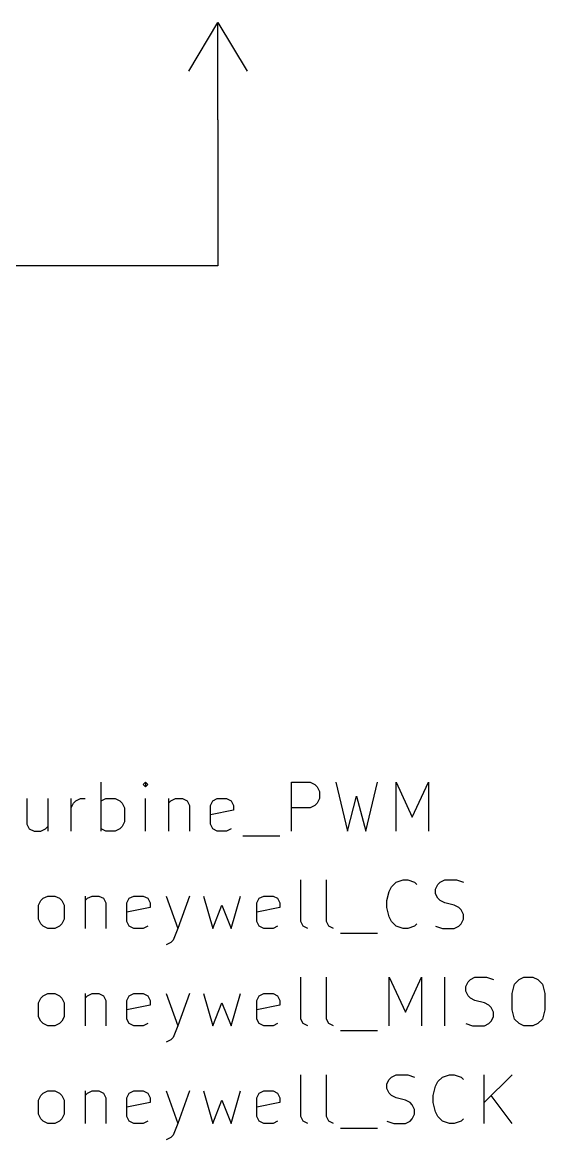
# Model space of a CAD drawing. Header units: inches. Extents: x 0.39 to 7.87, y -5.43 to -0.39.
# Drawn here: x 2.749 to 3.285, y -2.796 to -1.65 of the extents above; entities that cross this region are included whole.
import ezdxf

# ---------------------------------------------------------------- set-up
doc = ezdxf.new("R2010")
doc.units = ezdxf.units.IN
doc.header["$MEASUREMENT"] = 0
for name, color, linetype in [('LIGHTGREEN', 92, 'CONTINUOUS'), ('RED', 14, 'CONTINUOUS'), ('REDSIX', 19, 'CONTINUOUS')]:
    doc.layers.add(name, color=color, linetype=linetype)

msp = doc.modelspace()

# ---------------------------------------------------------------- linework, layer by layer
at = {"layer": 'LIGHTGREEN', "linetype": 'CONTINUOUS'}
for p, q in [((2.95, -1.75), (2.95, -1.9)), ((2.95, -1.9), (2.65, -1.9))]:
    msp.add_line(p, q, dxfattribs=at)
at = {"layer": 'RED', "linetype": 'CONTINUOUS'}
for p, q in [((2.92, -1.7), (2.95, -1.65)), ((2.95, -1.65), (2.98, -1.7)), ((2.95, -1.75), (2.95, -1.65))]:
    msp.add_line(p, q, dxfattribs=at)
at = {"layer": 'REDSIX', "linetype": 'CONTINUOUS'}
for p, q in [((2.8303, -2.4798), (2.8303, -2.4298)), ((2.8755, -2.4298), (2.8732, -2.4322)), ((2.8779, -2.4322), (2.8755, -2.4298)), ((2.8755, -2.4298), (2.8755, -2.4346)), ((3.0255, -2.4798), (3.0255, -2.4298)), ((3.0255, -2.4298), (3.0446, -2.4298)), ((3.0446, -2.4298), (3.0493, -2.4322)), ((3.0708, -2.4298), (3.0827, -2.4798)), ((3.1017, -2.4798), (3.1136, -2.4298)), ((3.1327, -2.4798), (3.1327, -2.4298)), ((3.1327, -2.4298), (3.1493, -2.4655)), ((3.1493, -2.4655), (3.166, -2.4298)), ((3.166, -2.4298), (3.166, -2.4798)), ((2.8732, -2.4322), (2.8755, -2.4346)), ((2.8755, -2.4346), (2.8779, -2.4322)), ((3.0493, -2.4322), (3.0517, -2.4346)), ((3.0517, -2.4346), (3.0541, -2.4393)), ((3.0541, -2.4393), (3.0541, -2.4465)), ((2.7541, -2.4465), (2.7541, -2.4727)), ((2.7755, -2.4465), (2.7755, -2.4798)), ((2.7993, -2.4798), (2.7993, -2.4465)), ((2.7993, -2.456), (2.8017, -2.4512)), ((2.8017, -2.4512), (2.8041, -2.4488)), ((2.8041, -2.4488), (2.8089, -2.4465)), ((2.8089, -2.4465), (2.8136, -2.4465)), ((2.8303, -2.4488), (2.8351, -2.4465)), ((2.8351, -2.4465), (2.8446, -2.4465)), ((2.8446, -2.4465), (2.8493, -2.4488)), ((2.8493, -2.4488), (2.8517, -2.4512)), ((2.8517, -2.4512), (2.8541, -2.456)), ((2.8755, -2.4798), (2.8755, -2.4465)), ((2.8993, -2.4465), (2.8993, -2.4798)), ((2.8993, -2.4512), (2.9017, -2.4488)), ((2.9017, -2.4488), (2.9065, -2.4465)), ((2.9065, -2.4465), (2.9136, -2.4465)), ((2.9136, -2.4465), (2.9184, -2.4488)), ((2.9184, -2.4488), (2.9208, -2.4536)), ((2.9422, -2.4536), (2.9446, -2.4488)), ((2.9446, -2.4488), (2.9493, -2.4465)), ((2.9493, -2.4465), (2.9589, -2.4465)), ((2.9589, -2.4465), (2.9636, -2.4488)), ((2.9636, -2.4488), (2.966, -2.4536)), ((3.0517, -2.4512), (3.0493, -2.4536)), ((3.0541, -2.4465), (3.0517, -2.4512)), ((3.0827, -2.4798), (3.0922, -2.4441)), ((3.0922, -2.4441), (3.1017, -2.4798)), ((2.8541, -2.456), (2.8541, -2.4703)), ((2.9208, -2.4536), (2.9208, -2.4798)), ((2.9422, -2.4727), (2.9422, -2.4536)), ((2.966, -2.4584), (2.9422, -2.4631)), ((2.966, -2.4536), (2.966, -2.4584)), ((3.0446, -2.456), (3.0255, -2.456)), ((3.0493, -2.4536), (3.0446, -2.456)), ((2.7541, -2.4727), (2.7565, -2.4774)), ((2.7732, -2.4774), (2.7755, -2.475)), ((2.8517, -2.475), (2.8493, -2.4774)), ((2.8541, -2.4703), (2.8517, -2.475)), ((2.9446, -2.4774), (2.9422, -2.4727)), ((2.7565, -2.4774), (2.7613, -2.4798)), ((2.7613, -2.4798), (2.7684, -2.4798)), ((2.7684, -2.4798), (2.7732, -2.4774)), ((2.8351, -2.4798), (2.8303, -2.4774)), ((2.8446, -2.4798), (2.8351, -2.4798)), ((2.8493, -2.4774), (2.8446, -2.4798)), ((2.9493, -2.4798), (2.9446, -2.4774)), ((2.9589, -2.4798), (2.9493, -2.4798)), ((2.9636, -2.4774), (2.9589, -2.4798)), ((2.9755, -2.4846), (3.0136, -2.4846)), ((3.0351, -2.5727), (3.0351, -2.5298)), ((3.0612, -2.5727), (3.0612, -2.5298)), ((3.1279, -2.5369), (3.1327, -2.5322)), ((3.1327, -2.5322), (3.1398, -2.5298)), ((3.1398, -2.5298), (3.1446, -2.5298)), ((3.1446, -2.5298), (3.1517, -2.5322)), ((3.1517, -2.5322), (3.1541, -2.5346)), ((3.1755, -2.5346), (3.1779, -2.5322)), ((3.1779, -2.5322), (3.1827, -2.5298)), ((3.1827, -2.5298), (3.1946, -2.5298)), ((3.1946, -2.5298), (3.2017, -2.5322)), ((3.1232, -2.5512), (3.1255, -2.5417)), ((3.1255, -2.5417), (3.1279, -2.5369)), ((3.1732, -2.5393), (3.1755, -2.5346)), ((3.1732, -2.5441), (3.1732, -2.5393)), ((3.1755, -2.5488), (3.1732, -2.5441)), ((2.766, -2.556), (2.7684, -2.5512)), ((2.766, -2.5703), (2.766, -2.556)), ((2.7684, -2.5512), (2.7708, -2.5488)), ((2.7708, -2.5488), (2.7755, -2.5465)), ((2.7755, -2.5465), (2.7827, -2.5465)), ((2.7827, -2.5465), (2.7874, -2.5488)), ((2.7874, -2.5488), (2.7898, -2.5512)), ((2.7898, -2.5512), (2.7922, -2.556)), ((2.7922, -2.556), (2.7922, -2.5703)), ((2.8136, -2.5465), (2.8136, -2.5798)), ((2.8136, -2.5512), (2.816, -2.5488)), ((2.816, -2.5488), (2.8208, -2.5465)), ((2.8208, -2.5465), (2.8279, -2.5465)), ((2.8279, -2.5465), (2.8327, -2.5488)), ((2.8327, -2.5488), (2.8351, -2.5536)), ((2.8351, -2.5536), (2.8351, -2.5798)), ((2.8565, -2.5536), (2.8589, -2.5488)), ((2.8565, -2.5727), (2.8565, -2.5536)), ((2.8589, -2.5488), (2.8636, -2.5465)), ((2.8636, -2.5465), (2.8732, -2.5465)), ((2.8732, -2.5465), (2.8779, -2.5488)), ((2.8779, -2.5488), (2.8803, -2.5536)), ((2.8803, -2.5536), (2.8803, -2.5584)), ((2.897, -2.5465), (2.9089, -2.5798)), ((2.9208, -2.5465), (2.9089, -2.5798)), ((2.9351, -2.5465), (2.9446, -2.5798)), ((2.9446, -2.5798), (2.9541, -2.556)), ((2.9541, -2.556), (2.9636, -2.5798)), ((2.9636, -2.5798), (2.9732, -2.5465)), ((2.9898, -2.5536), (2.9922, -2.5488)), ((2.9898, -2.5727), (2.9898, -2.5536)), ((2.9922, -2.5488), (2.997, -2.5465)), ((2.997, -2.5465), (3.0065, -2.5465)), ((3.0065, -2.5465), (3.0112, -2.5488)), ((3.0112, -2.5488), (3.0136, -2.5536)), ((3.0136, -2.5536), (3.0136, -2.5584)), ((3.1232, -2.5584), (3.1232, -2.5512)), ((3.1779, -2.5512), (3.1755, -2.5488)), ((3.1827, -2.5536), (3.1779, -2.5512)), ((3.1922, -2.556), (3.1827, -2.5536)), ((3.197, -2.5584), (3.1922, -2.556)), ((2.8803, -2.5584), (2.8565, -2.5631)), ((3.0136, -2.5584), (2.9898, -2.5631)), ((3.1255, -2.5679), (3.1232, -2.5584)), ((3.1279, -2.5727), (3.1255, -2.5679)), ((3.1993, -2.5608), (3.197, -2.5584)), ((3.2017, -2.5655), (3.1993, -2.5608)), ((3.2017, -2.5703), (3.2017, -2.5655)), ((2.7684, -2.575), (2.766, -2.5703)), ((2.7708, -2.5774), (2.7684, -2.575)), ((2.7755, -2.5798), (2.7708, -2.5774)), ((2.7874, -2.5774), (2.7827, -2.5798)), ((2.7898, -2.575), (2.7874, -2.5774)), ((2.7922, -2.5703), (2.7898, -2.575)), ((2.8589, -2.5774), (2.8565, -2.5727)), ((2.8636, -2.5798), (2.8589, -2.5774)), ((2.8779, -2.5774), (2.8732, -2.5798)), ((2.9922, -2.5774), (2.9898, -2.5727)), ((2.997, -2.5798), (2.9922, -2.5774)), ((3.0112, -2.5774), (3.0065, -2.5798)), ((3.0374, -2.5774), (3.0351, -2.5727)), ((3.0422, -2.5798), (3.0374, -2.5774)), ((3.0636, -2.5774), (3.0612, -2.5727)), ((3.0684, -2.5798), (3.0636, -2.5774)), ((3.1327, -2.5774), (3.1279, -2.5727)), ((3.1398, -2.5798), (3.1327, -2.5774)), ((3.1517, -2.5774), (3.1446, -2.5798)), ((3.1541, -2.575), (3.1517, -2.5774)), ((3.1732, -2.5774), (3.1803, -2.5798)), ((3.1922, -2.5798), (3.197, -2.5774)), ((3.197, -2.5774), (3.1993, -2.575)), ((3.1993, -2.575), (3.2017, -2.5703)), ((2.7827, -2.5798), (2.7755, -2.5798)), ((2.8732, -2.5798), (2.8636, -2.5798)), ((2.9089, -2.5798), (2.9041, -2.5917)), ((3.0065, -2.5798), (2.997, -2.5798)), ((3.0755, -2.5846), (3.1136, -2.5846)), ((3.1446, -2.5798), (3.1398, -2.5798)), ((3.1803, -2.5798), (3.1922, -2.5798)), ((2.9017, -2.5941), (2.897, -2.5965)), ((2.9041, -2.5917), (2.9017, -2.5941)), ((3.0351, -2.6727), (3.0351, -2.6298)), ((3.0612, -2.6727), (3.0612, -2.6298)), ((3.1255, -2.6798), (3.1255, -2.6298)), ((3.1255, -2.6298), (3.1422, -2.6655)), ((3.1422, -2.6655), (3.1589, -2.6298)), ((3.1589, -2.6298), (3.1589, -2.6798)), ((3.1827, -2.6798), (3.1827, -2.6298)), ((3.2041, -2.6393), (3.2065, -2.6346)), ((3.2065, -2.6346), (3.2089, -2.6322)), ((3.2089, -2.6322), (3.2136, -2.6298)), ((3.2136, -2.6298), (3.2255, -2.6298)), ((3.2255, -2.6298), (3.2327, -2.6322)), ((3.2541, -2.6369), (3.2589, -2.6322)), ((3.2589, -2.6322), (3.2636, -2.6298)), ((3.2636, -2.6298), (3.2731, -2.6298)), ((3.2731, -2.6298), (3.2779, -2.6322)), ((3.2779, -2.6322), (3.2827, -2.6369)), ((2.7708, -2.6488), (2.7755, -2.6465)), ((2.7755, -2.6465), (2.7827, -2.6465)), ((2.7827, -2.6465), (2.7874, -2.6488)), ((2.8136, -2.6465), (2.8136, -2.6798)), ((2.816, -2.6488), (2.8208, -2.6465)), ((2.8208, -2.6465), (2.8279, -2.6465)), ((2.8279, -2.6465), (2.8327, -2.6488)), ((2.8589, -2.6488), (2.8636, -2.6465)), ((2.8636, -2.6465), (2.8732, -2.6465)), ((2.8732, -2.6465), (2.8779, -2.6488)), ((2.897, -2.6465), (2.9089, -2.6798)), ((2.9208, -2.6465), (2.9089, -2.6798)), ((2.9351, -2.6465), (2.9446, -2.6798)), ((2.9636, -2.6798), (2.9732, -2.6465)), ((2.9922, -2.6488), (2.997, -2.6465)), ((2.997, -2.6465), (3.0065, -2.6465)), ((3.0065, -2.6465), (3.0112, -2.6488)), ((3.2041, -2.6441), (3.2041, -2.6393)), ((3.2065, -2.6488), (3.2041, -2.6441)), ((3.2517, -2.6465), (3.2541, -2.6369)), ((3.2517, -2.6631), (3.2517, -2.6465)), ((3.2827, -2.6369), (3.2851, -2.6465)), ((3.2851, -2.6465), (3.2851, -2.6631)), ((2.766, -2.656), (2.7684, -2.6512)), ((2.766, -2.6703), (2.766, -2.656)), ((2.7684, -2.6512), (2.7708, -2.6488)), ((2.7874, -2.6488), (2.7898, -2.6512)), ((2.7898, -2.6512), (2.7922, -2.656)), ((2.7922, -2.656), (2.7922, -2.6703)), ((2.8136, -2.6512), (2.816, -2.6488)), ((2.8327, -2.6488), (2.8351, -2.6536)), ((2.8351, -2.6536), (2.8351, -2.6798)), ((2.8565, -2.6536), (2.8589, -2.6488)), ((2.8565, -2.6727), (2.8565, -2.6536)), ((2.8803, -2.6584), (2.8565, -2.6631)), ((2.8779, -2.6488), (2.8803, -2.6536)), ((2.8803, -2.6536), (2.8803, -2.6584)), ((2.9446, -2.6798), (2.9541, -2.656)), ((2.9541, -2.656), (2.9636, -2.6798)), ((2.9898, -2.6536), (2.9922, -2.6488)), ((2.9898, -2.6727), (2.9898, -2.6536)), ((3.0136, -2.6584), (2.9898, -2.6631)), ((3.0112, -2.6488), (3.0136, -2.6536)), ((3.0136, -2.6536), (3.0136, -2.6584)), ((3.2089, -2.6512), (3.2065, -2.6488)), ((3.2136, -2.6536), (3.2089, -2.6512)), ((3.2232, -2.656), (3.2136, -2.6536)), ((3.2279, -2.6584), (3.2232, -2.656)), ((3.2303, -2.6608), (3.2279, -2.6584)), ((2.7684, -2.675), (2.766, -2.6703)), ((2.7922, -2.6703), (2.7898, -2.675)), ((3.2327, -2.6655), (3.2303, -2.6608)), ((3.2303, -2.675), (3.2327, -2.6703)), ((3.2327, -2.6703), (3.2327, -2.6655)), ((3.2541, -2.6727), (3.2517, -2.6631)), ((3.2851, -2.6631), (3.2827, -2.6727)), ((2.7708, -2.6774), (2.7684, -2.675)), ((2.7755, -2.6798), (2.7708, -2.6774)), ((2.7827, -2.6798), (2.7755, -2.6798)), ((2.7874, -2.6774), (2.7827, -2.6798)), ((2.7898, -2.675), (2.7874, -2.6774)), ((2.8589, -2.6774), (2.8565, -2.6727)), ((2.8636, -2.6798), (2.8589, -2.6774)), ((2.8732, -2.6798), (2.8636, -2.6798)), ((2.8779, -2.6774), (2.8732, -2.6798)), ((2.9089, -2.6798), (2.9041, -2.6917)), ((2.9922, -2.6774), (2.9898, -2.6727)), ((2.997, -2.6798), (2.9922, -2.6774)), ((3.0065, -2.6798), (2.997, -2.6798)), ((3.0112, -2.6774), (3.0065, -2.6798)), ((3.0374, -2.6774), (3.0351, -2.6727)), ((3.0422, -2.6798), (3.0374, -2.6774)), ((3.0636, -2.6774), (3.0612, -2.6727)), ((3.0684, -2.6798), (3.0636, -2.6774)), ((3.2041, -2.6774), (3.2112, -2.6798)), ((3.2112, -2.6798), (3.2232, -2.6798)), ((3.2232, -2.6798), (3.2279, -2.6774)), ((3.2279, -2.6774), (3.2303, -2.675)), ((3.2589, -2.6774), (3.2541, -2.6727)), ((3.2636, -2.6798), (3.2589, -2.6774)), ((3.2731, -2.6798), (3.2636, -2.6798)), ((3.2779, -2.6774), (3.2731, -2.6798)), ((3.2827, -2.6727), (3.2779, -2.6774)), ((2.9017, -2.6941), (2.897, -2.6965)), ((2.9041, -2.6917), (2.9017, -2.6941)), ((3.0755, -2.6846), (3.1136, -2.6846)), ((3.0351, -2.7727), (3.0351, -2.7298)), ((3.0612, -2.7727), (3.0612, -2.7298)), ((3.1232, -2.7393), (3.1255, -2.7346)), ((3.1232, -2.7441), (3.1232, -2.7393)), ((3.1255, -2.7346), (3.1279, -2.7322)), ((3.1279, -2.7322), (3.1327, -2.7298)), ((3.1327, -2.7298), (3.1446, -2.7298)), ((3.1446, -2.7298), (3.1517, -2.7322)), ((3.1731, -2.7417), (3.1755, -2.7369)), ((3.1755, -2.7369), (3.1803, -2.7322)), ((3.1803, -2.7322), (3.1874, -2.7298)), ((3.1874, -2.7298), (3.1922, -2.7298)), ((3.1922, -2.7298), (3.1993, -2.7322)), ((3.1993, -2.7322), (3.2017, -2.7346)), ((3.2231, -2.7798), (3.2231, -2.7298)), ((3.2517, -2.7298), (3.2231, -2.7584)), ((2.766, -2.756), (2.7684, -2.7512)), ((2.7684, -2.7512), (2.7708, -2.7488)), ((2.7708, -2.7488), (2.7755, -2.7465)), ((2.7755, -2.7465), (2.7827, -2.7465)), ((2.7827, -2.7465), (2.7874, -2.7488)), ((2.7874, -2.7488), (2.7898, -2.7512)), ((2.7898, -2.7512), (2.7922, -2.756)), ((2.8136, -2.7465), (2.8136, -2.7798)), ((2.8136, -2.7512), (2.816, -2.7488)), ((2.816, -2.7488), (2.8208, -2.7465)), ((2.8208, -2.7465), (2.8279, -2.7465)), ((2.8279, -2.7465), (2.8327, -2.7488)), ((2.8327, -2.7488), (2.8351, -2.7536)), ((2.8565, -2.7536), (2.8589, -2.7488)), ((2.8589, -2.7488), (2.8636, -2.7465)), ((2.8636, -2.7465), (2.8732, -2.7465)), ((2.8732, -2.7465), (2.8779, -2.7488)), ((2.8779, -2.7488), (2.8803, -2.7536)), ((2.897, -2.7465), (2.9089, -2.7798)), ((2.9208, -2.7465), (2.9089, -2.7798)), ((2.9351, -2.7465), (2.9446, -2.7798)), ((2.9636, -2.7798), (2.9732, -2.7465)), ((2.9898, -2.7536), (2.9922, -2.7488)), ((2.9922, -2.7488), (2.997, -2.7465)), ((2.997, -2.7465), (3.0065, -2.7465)), ((3.0065, -2.7465), (3.0112, -2.7488)), ((3.0112, -2.7488), (3.0136, -2.7536)), ((3.1255, -2.7488), (3.1232, -2.7441)), ((3.1279, -2.7512), (3.1255, -2.7488)), ((3.1327, -2.7536), (3.1279, -2.7512)), ((3.1708, -2.7512), (3.1731, -2.7417)), ((3.1708, -2.7584), (3.1708, -2.7512)), ((3.2517, -2.7798), (3.2303, -2.7512)), ((2.766, -2.7703), (2.766, -2.756)), ((2.7922, -2.756), (2.7922, -2.7703)), ((2.8351, -2.7536), (2.8351, -2.7798)), ((2.8565, -2.7727), (2.8565, -2.7536)), ((2.8803, -2.7584), (2.8565, -2.7631)), ((2.8803, -2.7536), (2.8803, -2.7584)), ((2.9446, -2.7798), (2.9541, -2.756)), ((2.9541, -2.756), (2.9636, -2.7798)), ((2.9898, -2.7727), (2.9898, -2.7536)), ((3.0136, -2.7584), (2.9898, -2.7631)), ((3.0136, -2.7536), (3.0136, -2.7584)), ((3.1422, -2.756), (3.1327, -2.7536)), ((3.147, -2.7584), (3.1422, -2.756)), ((3.1493, -2.7608), (3.147, -2.7584)), ((3.1517, -2.7655), (3.1493, -2.7608)), ((3.1731, -2.7679), (3.1708, -2.7584)), ((2.7684, -2.775), (2.766, -2.7703)), ((2.7922, -2.7703), (2.7898, -2.775)), ((2.8589, -2.7774), (2.8565, -2.7727)), ((2.9922, -2.7774), (2.9898, -2.7727)), ((3.0374, -2.7774), (3.0351, -2.7727)), ((3.0636, -2.7774), (3.0612, -2.7727)), ((3.1493, -2.775), (3.1517, -2.7703)), ((3.1517, -2.7703), (3.1517, -2.7655)), ((3.1755, -2.7727), (3.1731, -2.7679)), ((3.1803, -2.7774), (3.1755, -2.7727)), ((2.7708, -2.7774), (2.7684, -2.775)), ((2.7755, -2.7798), (2.7708, -2.7774)), ((2.7827, -2.7798), (2.7755, -2.7798)), ((2.7874, -2.7774), (2.7827, -2.7798)), ((2.7898, -2.775), (2.7874, -2.7774)), ((2.8636, -2.7798), (2.8589, -2.7774)), ((2.8732, -2.7798), (2.8636, -2.7798)), ((2.8779, -2.7774), (2.8732, -2.7798)), ((2.9089, -2.7798), (2.9041, -2.7917)), ((2.997, -2.7798), (2.9922, -2.7774)), ((3.0065, -2.7798), (2.997, -2.7798)), ((3.0112, -2.7774), (3.0065, -2.7798)), ((3.0422, -2.7798), (3.0374, -2.7774)), ((3.0684, -2.7798), (3.0636, -2.7774)), ((3.0755, -2.7846), (3.1136, -2.7846)), ((3.1232, -2.7774), (3.1303, -2.7798)), ((3.1303, -2.7798), (3.1422, -2.7798)), ((3.1422, -2.7798), (3.147, -2.7774)), ((3.147, -2.7774), (3.1493, -2.775)), ((3.1874, -2.7798), (3.1803, -2.7774)), ((3.1922, -2.7798), (3.1874, -2.7798)), ((3.1993, -2.7774), (3.1922, -2.7798)), ((3.2017, -2.775), (3.1993, -2.7774)), ((2.9017, -2.7941), (2.897, -2.7965)), ((2.9041, -2.7917), (2.9017, -2.7941))]:
    msp.add_line(p, q, dxfattribs=at)

doc.saveas('drawing.dxf')
